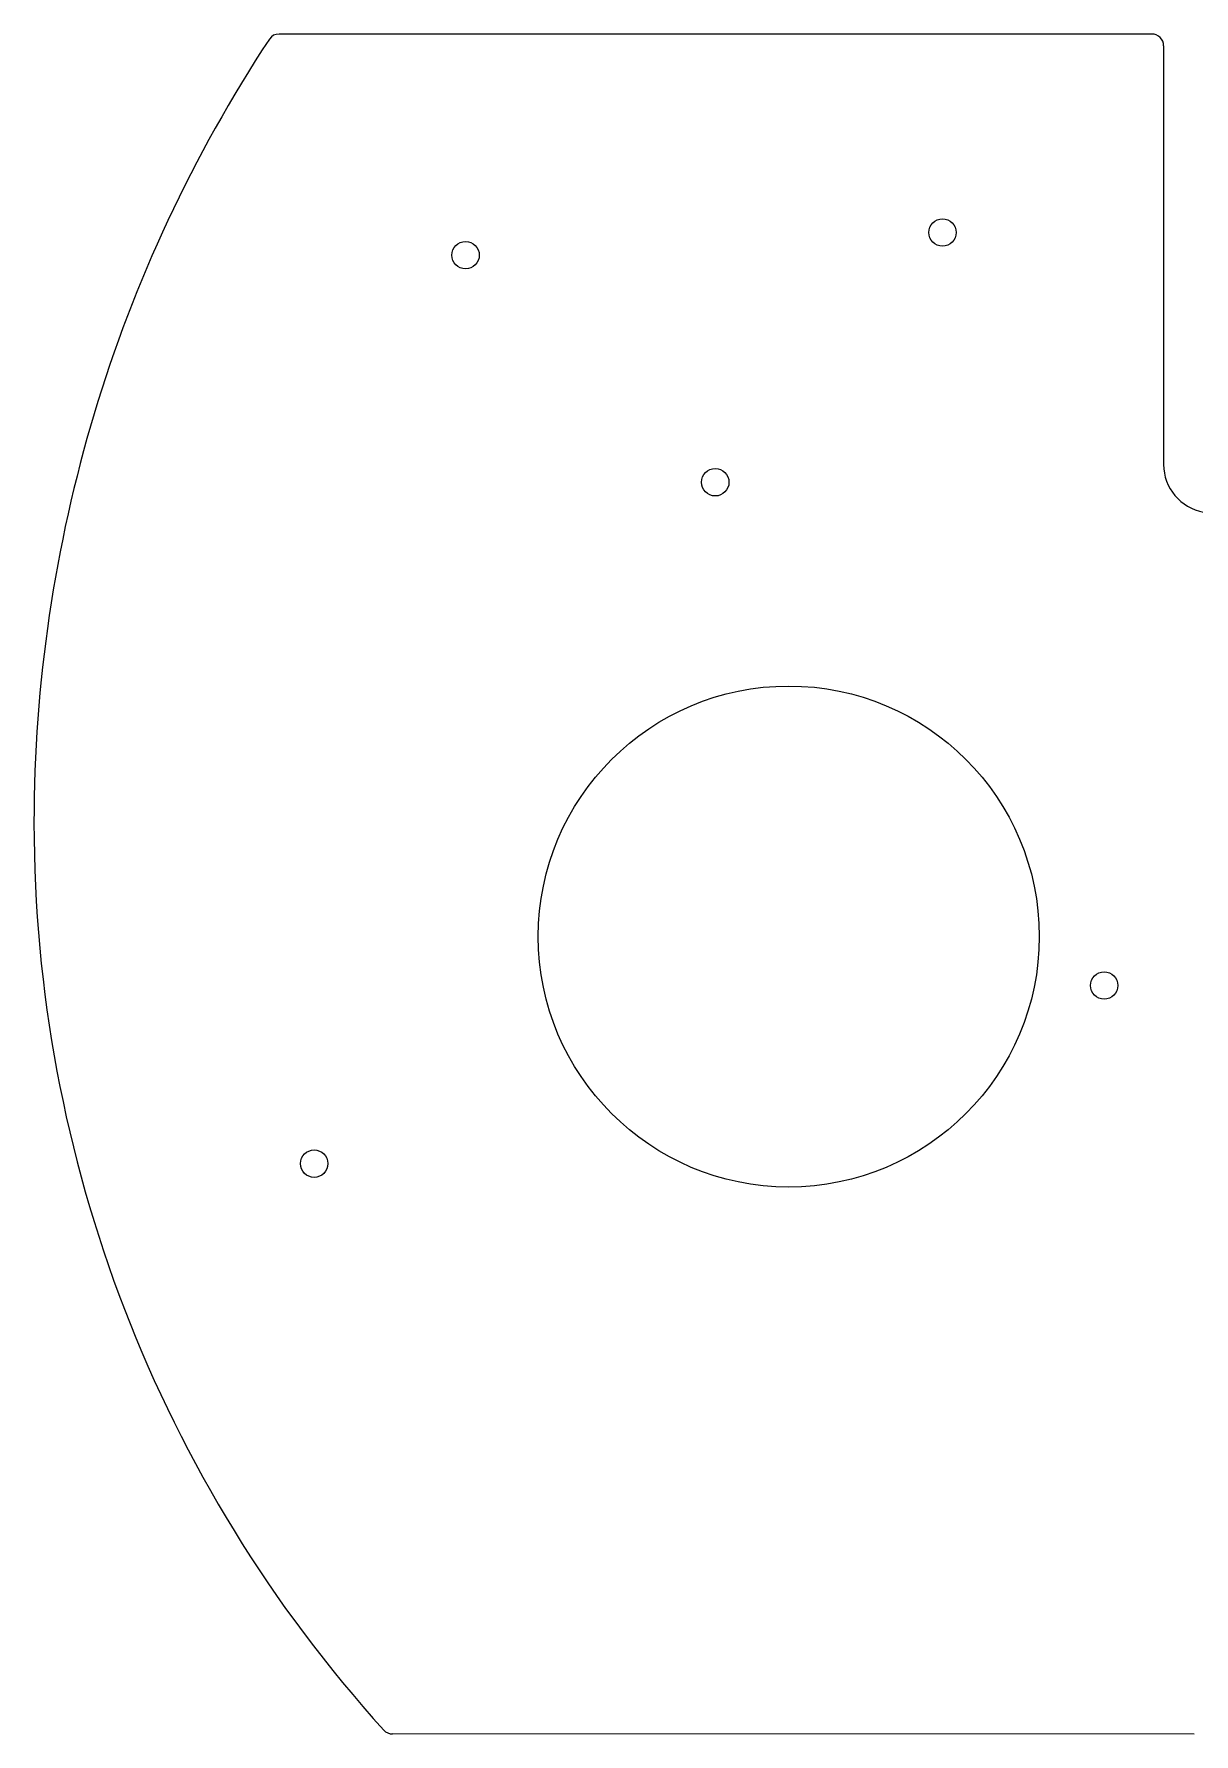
# Model space of a CAD drawing. Extents: x 19 to 274, y -170 to -27.
# Drawn here: x 18.8 to 116.1, y -169.9 to -27.3 of the extents above; entities that cross this region are included whole.
import ezdxf

# ---------------------------------------------------------------- set-up
doc = ezdxf.new("R2010")
doc.units = 0
doc.layers.add('Solid002', color=7, linetype='CONTINUOUS')

msp = doc.modelspace()

# ---------------------------------------------------------------- linework, layer by layer
at = {"layer": 'Solid002'}
for p, q in [((38.5518, -27.7164), (38.5518, -27.7164, 1.6)), ((38.5518, -27.7164), (38.5518, -27.7164, 1.6)), ((39.3518, -27.2964), (39.3518, -27.2964, 1.6)), ((39.3518, -27.2964, 1.6), (112.551, -27.2964, 1.6)), ((39.3518, -27.2964), (112.551, -27.2964)), ((39.3518, -27.2964), (112.551, -27.2964)), ((39.3518, -27.2964, 1.6), (112.551, -27.2964, 1.6)), ((39.3518, -27.2964), (39.3518, -27.2964, 1.6)), ((112.551, -27.2964), (112.551, -27.2964, 1.6)), ((112.551, -27.2964), (112.551, -27.2964, 1.6)), ((113.551, -28.2964), (113.551, -28.2964, 1.6)), ((113.551, -28.2964), (113.551, -28.2964, 1.6)), ((113.551, -28.2964, 1.6), (113.551, -63.3968, 1.6)), ((113.551, -28.2964), (113.551, -63.3968)), ((113.551, -28.2964), (113.551, -63.3968)), ((113.551, -28.2964, 1.6), (113.551, -63.3968, 1.6)), ((96.1517, -43.9466), (96.1517, -43.9466, 1.6)), ((96.1517, -43.9466), (96.1517, -43.9466, 1.6)), ((56.1517, -45.8466), (56.1517, -45.8466, 1.6)), ((56.1517, -45.8466), (56.1517, -45.8466, 1.6)), ((113.551, -63.3968), (113.551, -63.3968, 1.6)), ((113.551, -63.3968), (113.551, -63.3968, 1.6)), ((77.0953, -64.897), (77.0953, -64.897, 1.6)), ((77.0953, -64.897), (77.0953, -64.897, 1.6)), ((18.8019, -93.4715), (18.8019, -93.4715, 1.6)), ((18.8019, -93.4715), (18.8019, -93.4715, 1.6)), ((103.121, -102.997), (103.121, -102.997, 1.6)), ((103.121, -102.997), (103.121, -102.997, 1.6)), ((109.717, -107.108), (109.717, -107.108, 1.6)), ((109.717, -107.108), (109.717, -107.108, 1.6)), ((43.4527, -122.047), (43.4527, -122.047, 1.6)), ((43.4527, -122.047), (43.4527, -122.047, 1.6)), ((48.1318, -169.556), (48.1318, -169.556, 1.6)), ((48.1318, -169.556), (48.1318, -169.556, 1.6)), ((116.1, -169.886), (48.8778, -169.885)), ((116.1, -169.886, 1.6), (48.8778, -169.885, 1.6)), ((48.8778, -169.885), (48.8778, -169.885, 1.6)), ((116.1, -169.886, 1.6), (48.8778, -169.885, 1.6)), ((48.8778, -169.885), (48.8778, -169.885, 1.6)), ((116.1, -169.886), (48.8778, -169.885)), ((116.1, -169.886), (116.1, -169.886, 1.6)), ((116.1, -169.886), (116.1, -169.886, 1.6))]:
    msp.add_line(p, q, dxfattribs=at)
for centre, radius in [((95.0017, -43.9466), 1.15), ((95.0017, -43.9466), 1.15), ((95.0017, -43.9466), 1.15), ((95.0017, -43.9466), 1.15), ((55.0017, -45.8466), 1.15), ((55.0017, -45.8466), 1.15), ((55.0017, -45.8466), 1.15), ((55.0017, -45.8466), 1.15), ((75.9453, -64.897), 1.15), ((75.9453, -64.897), 1.15), ((75.9453, -64.897), 1.15), ((75.9453, -64.897), 1.15), ((82.1102, -102.997), 21.0104), ((82.1102, -102.997), 21.0104), ((82.1102, -102.997), 21.0104), ((82.1102, -102.997), 21.0104), ((108.567, -107.108), 1.15), ((108.567, -107.108), 1.15), ((108.567, -107.108), 1.15), ((108.567, -107.108), 1.15), ((42.3027, -122.047), 1.15), ((42.3027, -122.047), 1.15), ((42.3027, -122.047), 1.15), ((42.3027, -122.047), 1.15)]:
    msp.add_circle(centre, radius, dxfattribs=at)
for centre, radius, start, end in [((138.263, -93.5088), 119.462, 146.582, 179.982), ((138.263, -93.5088, 1.6), 119.462, 146.582, 179.982), ((138.263, -93.5088), 119.462, 146.582, 179.982), ((138.263, -93.5088, 1.6), 119.462, 146.582, 179.982), ((39.3518, -28.2683), 0.9719, 89.9988, 145.4), ((39.3518, -28.2683, 1.6), 0.9719, 89.9988, 145.4), ((39.3518, -28.2683), 0.9719, 89.9988, 145.4), ((39.3518, -28.2683, 1.6), 0.9719, 89.9988, 145.4), ((112.551, -28.2964), 1, 0.000573, 90.0005), ((112.551, -28.2964, 1.6), 1, 0.000573, 90.0005), ((112.551, -28.2964), 1, 0.000573, 90.0005), ((112.551, -28.2964, 1.6), 1, 0.000573, 90.0005), ((117.616, -63.3968), 4.0648, -179.999, -100.002), ((117.616, -63.3968, 1.6), 4.0648, -179.999, -100.002), ((117.616, -63.3968), 4.0648, -179.999, -100.002), ((117.616, -63.3968, 1.6), 4.0648, -179.999, -100.002), ((132.14, -93.4764), 113.339, 179.998, -137.835), ((132.14, -93.4764, 1.6), 113.339, 179.998, -137.835), ((132.14, -93.4764), 113.339, 179.998, -137.835), ((132.14, -93.4764, 1.6), 113.339, 179.998, -137.835), ((48.8778, -168.875), 1.0102, -137.598, -89.9986), ((48.8778, -168.875, 1.6), 1.0102, -137.598, -89.9986), ((48.8778, -168.875), 1.0102, -137.598, -89.9986), ((48.8778, -168.875, 1.6), 1.0102, -137.598, -89.9986)]:
    msp.add_arc(centre, radius, start, end, dxfattribs=at)

doc.saveas('drawing.dxf')
